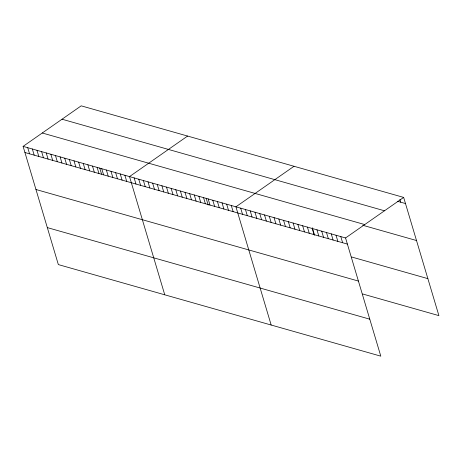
<?xml version="1.0" encoding="UTF-8"?>
<svg xmlns="http://www.w3.org/2000/svg" width="462" height="462" viewBox="0 0 462 462"><rect width="100%" height="100%" fill="white"/><g stroke="black" fill="none" stroke-linecap="round" stroke-linejoin="round"><path stroke-width="0.69" d="M23.1 146.373L345.559 237.947L380.803 356.162L58.345 264.587L23.1 146.373L81.197 105.838L403.655 197.413L438.9 315.627L362.63 293.971M187.607 136.053L129.51 176.594L164.755 294.808M294.023 166.274L235.926 206.809L271.165 325.029M345.559 237.947L403.655 197.413M397.314 201.23L405.486 203.551M62.024 119.213L384.488 210.787M42.273 132.998L364.732 224.567M362.716 225.26L416.516 240.535M24.931 152.512L347.389 244.086M351.605 256.982L427.876 278.644M35.955 189.501L358.414 281.069M47.315 227.604L369.779 319.178M399.907 199.468L400.721 202.2M340.794 236.59L342.625 242.735M336.024 235.239L337.855 241.378M331.26 233.882L333.09 240.026M326.495 232.53L328.326 238.669M321.725 231.179L323.556 237.318M316.961 229.822L318.792 235.967M312.352 227.772L314.587 235.262M312.191 228.471L314.021 234.609M307.426 227.113L309.257 233.258M302.656 225.762L304.487 231.901M297.892 224.411L299.723 230.55M293.127 223.054L294.958 229.198M288.357 221.702L290.188 227.841M283.593 220.345L285.424 226.49M278.823 218.994L280.653 225.133M274.058 217.642L275.889 223.781M269.294 216.285L271.125 222.43M264.524 214.934L266.355 221.073M259.76 213.577L261.59 219.721M254.989 212.225L256.82 218.364M250.225 210.874L252.056 217.013M245.455 209.517L247.286 215.662M240.69 208.166L242.521 214.304M231.295 205.498L233.125 211.636M226.669 204.181L228.499 210.326M222.043 202.87L223.874 209.009M217.417 201.553L219.248 207.698M212.791 200.242L214.622 206.381M208.166 198.926L209.996 205.07M206.144 198.238L208.177 205.041M203.54 197.615L205.371 203.754M198.908 196.298L200.739 202.443M194.283 194.987L196.113 201.126M189.657 193.67L191.487 199.815M185.031 192.359L186.862 198.498M180.405 191.043L182.236 197.187M175.779 189.732L177.61 195.871M171.154 188.415L172.984 194.56M166.522 187.104L168.353 193.243M161.896 185.788L163.727 191.932M157.271 184.477L159.101 190.615M152.645 183.16L154.475 189.305M148.019 181.849L149.85 187.988M143.393 180.532L145.224 186.677M138.767 179.221L140.598 185.36M134.136 177.905L135.967 184.049M124.884 175.277L126.715 181.416M120.259 173.966L122.089 180.105M115.633 172.649L117.464 178.788M111.007 171.333L112.838 177.477M106.381 170.022L108.212 176.161M101.75 168.705L103.58 174.85M99.734 168.018L101.559 174.139M97.124 167.394L98.955 173.533M92.498 166.077L94.329 172.222M87.872 164.767L89.703 170.905M83.247 163.45L85.077 169.594M78.621 162.139L80.452 168.278M73.995 160.822L75.826 166.967M69.364 159.511L71.194 165.65M64.738 158.195L66.568 164.339M60.112 156.884L61.943 163.022M55.486 155.567L57.317 161.712M50.86 154.256L52.691 160.395M46.235 152.939L48.065 159.084M41.609 151.628L43.44 157.767M36.977 150.312L38.808 156.456M32.352 149.001L34.182 155.14M27.726 147.684L29.556 153.829"/></g></svg>
